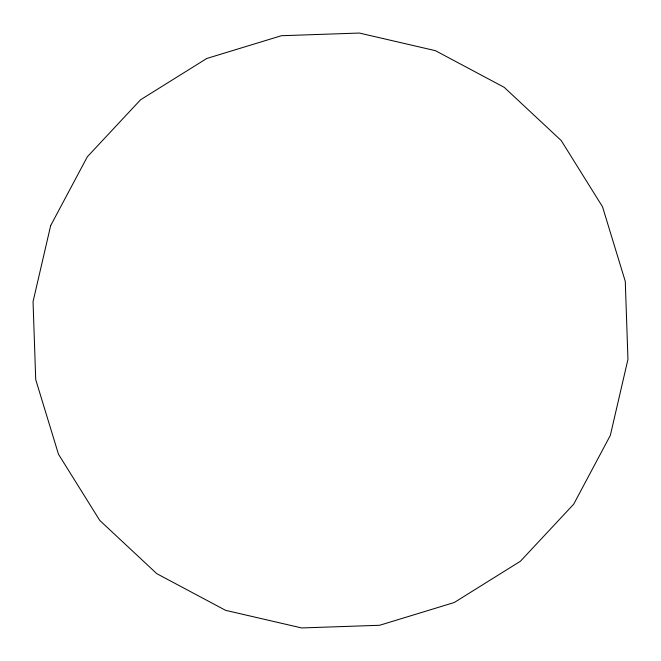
<?xml version="1.0" encoding="UTF-8"?>
<svg xmlns="http://www.w3.org/2000/svg" width="661" height="661" viewBox="0 0 661 661"><rect width="100%" height="100%" fill="white"/><g stroke="black" fill="none" stroke-linecap="round" stroke-linejoin="round"><path stroke-width="0.99" d="M50.657 225.632L33.05 301.639L35.719 379.604L58.474 454.231L99.761 520.422L156.781 573.665L225.632 610.343L301.639 627.95L379.604 625.281L454.231 602.526L520.422 561.239L573.665 504.219L610.343 435.368L627.95 359.361L625.281 281.396L602.526 206.769L561.239 140.578L504.219 87.335L435.368 50.657L359.361 33.05L281.396 35.719L206.769 58.474L140.578 99.761L87.335 156.781L50.657 225.632"/></g></svg>
